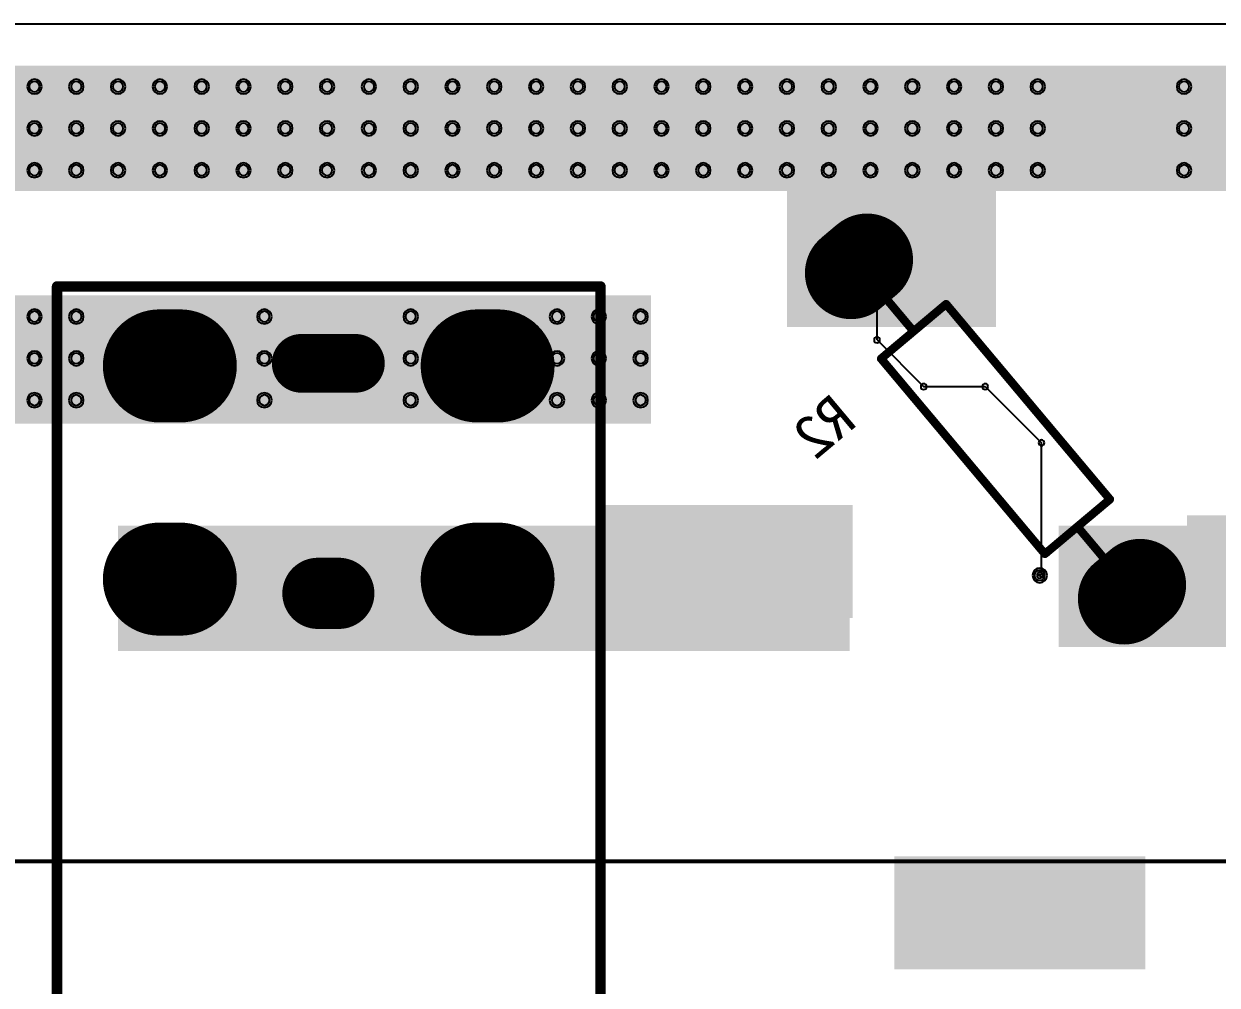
# Model space of a CAD drawing. Header units: inches. Extents: x 32166 to 34772, y 2386 to 4229.
# Drawn here: x 33898.6 to 34021.9, y 3172.7 to 3272.1 of the extents above; entities that cross this region are included whole.
import ezdxf

# ---------------------------------------------------------------- set-up
doc = ezdxf.new("R2010")
doc.units = ezdxf.units.IN
doc.header["$LTSCALE"] = 0.64311
doc.header["$MEASUREMENT"] = 0
for name, color, linetype in [('BOTTOMLAYER', 5, 'CONTINUOUS'), ('BOTTOMOVERLAY', 54, 'CONTINUOUS'), ('BOTTOMPASTE', 16, 'CONTINUOUS'), ('BOTTOMSOLDER', 6, 'CONTINUOUS'), ('KEEPOUTLAYER', 6, 'CONTINUOUS'), ('MULTILAYER', 9, 'CONTINUOUS')]:
    doc.layers.add(name, color=color, linetype=linetype)
doc.styles.get("Standard").update_dxf_attribs({"font": 'txt', "width": 0.8})

msp = doc.modelspace()

# ---------------------------------------------------------------- linework, layer by layer
at = {"layer": 'BOTTOMLAYER'}
for p, q in [((33986.8, 3239.39), (33986.8, 3244.45)), ((33986.8, 3239.39), (33991.62, 3234.57)), ((33991.62, 3234.57), (33997.99, 3234.57)), ((33997.99, 3234.57), (34003.8, 3228.76)), ((34003.8, 3215.24), (34003.8, 3228.76)), ((34003.62, 3215.07), (34003.8, 3215.24)), ((33851.64, 3185.65), (34048.77, 3185.65))]:
    msp.add_line(p, q, dxfattribs=at)
for points, const_width in [([(33985.76, 3247.7), (33984.11, 3246.31)], 8.64), ([(33986.3, 3244.03), (33987.3, 3244.86)], 2.16), ([(33912.64, 3236.71), (33914.8, 3236.71)], 10.8), ([(33945.48, 3236.71), (33947.64, 3236.71)], 10.8), ([(33932.9, 3236.97), (33927.29, 3236.97)], 5.18), ([(33912.64, 3214.68), (33914.8, 3214.68)], 10.8), ([(33945.48, 3214.68), (33947.64, 3214.68)], 10.8), ([(34013.98, 3214.07), (34012.32, 3212.68)], 8.64), ([(33931.18, 3213.21), (33929.02, 3213.21)], 6.48)]:
    msp.add_lwpolyline(points, dxfattribs=dict(at, const_width=const_width))
for points, const_width in [([(33984.38, 3249.35, 1), (33987.15, 3246.04, 1)], 4.32), ([(33982.72, 3247.96, 1), (33985.5, 3244.65, 1)], 4.32), ([(33986.95, 3245.28, 1), (33987.64, 3244.45, 1)], 1.08), ([(33985.96, 3244.44, 1), (33986.65, 3243.62, 1)], 1.08), ([(33915.34, 3236.71, 1), (33909.94, 3236.71, 1)], 5.4), ([(33917.5, 3236.71, 1), (33912.1, 3236.71, 1)], 5.4), ([(33948.18, 3236.71, 1), (33942.78, 3236.71, 1)], 5.4), ([(33950.34, 3236.71, 1), (33944.94, 3236.71, 1)], 5.4), ([(33927.29, 3238.27, 1), (33927.29, 3235.68, 1)], 2.59), ([(33932.9, 3238.27, 1), (33932.9, 3235.68, 1)], 2.59), ([(33915.34, 3214.68, 1), (33909.94, 3214.68, 1)], 5.4), ([(33917.5, 3214.68, 1), (33912.1, 3214.68, 1)], 5.4), ([(33948.18, 3214.68, 1), (33942.78, 3214.68, 1)], 5.4), ([(33950.34, 3214.68, 1), (33944.94, 3214.68, 1)], 5.4), ([(34012.59, 3215.73, 1), (34015.37, 3212.42, 1)], 4.32), ([(33929.02, 3214.83, 1), (33929.02, 3211.59, 1)], 3.24), ([(33931.18, 3214.83, 1), (33931.18, 3211.59, 1)], 3.24), ([(34010.93, 3214.34, 1), (34013.71, 3211.03, 1)], 4.32)]:
    msp.add_lwpolyline(points, format="xyb", close=True, dxfattribs=dict(at, const_width=const_width))
for centre, radius, start, end in [((33899.73, 3265.57), 0.54, 0, 180), ((33899.73, 3265.57), 0.54, 180, 0), ((33904.05, 3265.57), 0.54, 0, 180), ((33904.05, 3265.57), 0.54, 180, 0), ((33908.37, 3265.57), 0.54, 0, 180), ((33908.37, 3265.57), 0.54, 180, 0), ((33912.69, 3265.57), 0.54, 0, 180), ((33912.69, 3265.57), 0.54, 180, 0), ((33917.01, 3265.57), 0.54, 0, 180), ((33917.01, 3265.57), 0.54, 180, 0), ((33921.33, 3265.57), 0.54, 0, 180), ((33921.33, 3265.57), 0.54, 180, 0), ((33925.65, 3265.57), 0.54, 0, 180), ((33925.65, 3265.57), 0.54, 180, 0), ((33929.97, 3265.57), 0.54, 0, 180), ((33929.97, 3265.57), 0.54, 180, 0), ((33934.29, 3265.57), 0.54, 0, 180), ((33934.29, 3265.57), 0.54, 180, 0), ((33938.61, 3265.57), 0.54, 0, 180), ((33938.61, 3265.57), 0.54, 180, 0), ((33942.93, 3265.57), 0.54, 0, 180), ((33942.93, 3265.57), 0.54, 180, 0), ((33947.25, 3265.57), 0.54, 0, 180), ((33947.25, 3265.57), 0.54, 180, 0), ((33951.57, 3265.57), 0.54, 0, 180), ((33951.57, 3265.57), 0.54, 180, 0), ((33955.89, 3265.57), 0.54, 0, 180), ((33955.89, 3265.57), 0.54, 180, 0), ((33960.21, 3265.57), 0.54, 0, 180), ((33960.21, 3265.57), 0.54, 180, 0), ((33964.53, 3265.57), 0.54, 0, 180), ((33964.53, 3265.57), 0.54, 180, 0), ((33968.85, 3265.57), 0.54, 0, 180), ((33968.85, 3265.57), 0.54, 180, 0), ((33973.17, 3265.57), 0.54, 0, 180), ((33973.17, 3265.57), 0.54, 180, 0), ((33977.49, 3265.57), 0.54, 0, 180), ((33977.49, 3265.57), 0.54, 180, 0), ((33981.81, 3265.57), 0.54, 0, 180), ((33981.81, 3265.57), 0.54, 180, 0), ((33986.13, 3265.57), 0.54, 0, 180), ((33986.13, 3265.57), 0.54, 180, 0), ((33990.45, 3265.57), 0.54, 0, 180), ((33990.45, 3265.57), 0.54, 180, 0), ((33994.77, 3265.57), 0.54, 0, 180), ((33994.77, 3265.57), 0.54, 180, 0), ((33999.09, 3265.57), 0.54, 0, 180), ((33999.09, 3265.57), 0.54, 180, 0), ((34003.41, 3265.57), 0.54, 0, 180), ((34003.41, 3265.57), 0.54, 180, 0), ((34018.53, 3265.57), 0.54, 0, 180), ((34018.53, 3265.57), 0.54, 180, 0), ((33899.73, 3261.25), 0.54, 0, 180), ((33904.05, 3261.25), 0.54, 0, 180), ((33908.37, 3261.25), 0.54, 0, 180), ((33912.69, 3261.25), 0.54, 0, 180), ((33917.01, 3261.25), 0.54, 0, 180), ((33921.33, 3261.25), 0.54, 0, 180), ((33925.65, 3261.25), 0.54, 0, 180), ((33929.97, 3261.25), 0.54, 0, 180), ((33934.29, 3261.25), 0.54, 0, 180), ((33938.61, 3261.25), 0.54, 0, 180), ((33942.93, 3261.25), 0.54, 0, 180), ((33947.25, 3261.25), 0.54, 0, 180), ((33951.57, 3261.25), 0.54, 0, 180), ((33955.89, 3261.25), 0.54, 0, 180), ((33960.21, 3261.25), 0.54, 0, 180), ((33964.53, 3261.25), 0.54, 0, 180), ((33968.85, 3261.25), 0.54, 0, 180), ((33973.17, 3261.25), 0.54, 0, 180), ((33977.49, 3261.25), 0.54, 0, 180), ((33981.81, 3261.25), 0.54, 0, 180), ((33986.13, 3261.25), 0.54, 0, 180), ((33990.45, 3261.25), 0.54, 0, 180), ((33994.77, 3261.25), 0.54, 0, 180), ((33999.09, 3261.25), 0.54, 0, 180), ((34003.41, 3261.25), 0.54, 0, 180), ((34018.53, 3261.25), 0.54, 0, 180), ((33899.73, 3261.25), 0.54, 180, 0), ((33904.05, 3261.25), 0.54, 180, 0), ((33908.37, 3261.25), 0.54, 180, 0), ((33912.69, 3261.25), 0.54, 180, 0), ((33917.01, 3261.25), 0.54, 180, 0), ((33921.33, 3261.25), 0.54, 180, 0), ((33925.65, 3261.25), 0.54, 180, 0), ((33929.97, 3261.25), 0.54, 180, 0), ((33934.29, 3261.25), 0.54, 180, 0), ((33938.61, 3261.25), 0.54, 180, 0), ((33942.93, 3261.25), 0.54, 180, 0), ((33947.25, 3261.25), 0.54, 180, 0), ((33951.57, 3261.25), 0.54, 180, 0), ((33955.89, 3261.25), 0.54, 180, 0), ((33960.21, 3261.25), 0.54, 180, 0), ((33964.53, 3261.25), 0.54, 180, 0), ((33968.85, 3261.25), 0.54, 180, 0), ((33973.17, 3261.25), 0.54, 180, 0), ((33977.49, 3261.25), 0.54, 180, 0), ((33981.81, 3261.25), 0.54, 180, 0), ((33986.13, 3261.25), 0.54, 180, 0), ((33990.45, 3261.25), 0.54, 180, 0), ((33994.77, 3261.25), 0.54, 180, 0), ((33999.09, 3261.25), 0.54, 180, 0), ((34003.41, 3261.25), 0.54, 180, 0), ((34018.53, 3261.25), 0.54, 180, 0), ((33899.73, 3256.93), 0.54, 0, 180), ((33899.73, 3256.93), 0.54, 180, 0), ((33904.05, 3256.93), 0.54, 0, 180), ((33904.05, 3256.93), 0.54, 180, 0), ((33908.37, 3256.93), 0.54, 0, 180), ((33908.37, 3256.93), 0.54, 180, 0), ((33912.69, 3256.93), 0.54, 0, 180), ((33912.69, 3256.93), 0.54, 180, 0), ((33917.01, 3256.93), 0.54, 0, 180), ((33917.01, 3256.93), 0.54, 180, 0), ((33921.33, 3256.93), 0.54, 0, 180), ((33921.33, 3256.93), 0.54, 180, 0), ((33925.65, 3256.93), 0.54, 0, 180), ((33925.65, 3256.93), 0.54, 180, 0), ((33929.97, 3256.93), 0.54, 0, 180), ((33929.97, 3256.93), 0.54, 180, 0), ((33934.29, 3256.93), 0.54, 0, 180), ((33934.29, 3256.93), 0.54, 180, 0), ((33938.61, 3256.93), 0.54, 0, 180), ((33938.61, 3256.93), 0.54, 180, 0), ((33942.93, 3256.93), 0.54, 0, 180), ((33942.93, 3256.93), 0.54, 180, 0), ((33947.25, 3256.93), 0.54, 0, 180), ((33947.25, 3256.93), 0.54, 180, 0), ((33951.57, 3256.93), 0.54, 0, 180), ((33951.57, 3256.93), 0.54, 180, 0), ((33955.89, 3256.93), 0.54, 0, 180), ((33955.89, 3256.93), 0.54, 180, 0), ((33960.21, 3256.93), 0.54, 0, 180), ((33960.21, 3256.93), 0.54, 180, 0), ((33964.53, 3256.93), 0.54, 0, 180), ((33964.53, 3256.93), 0.54, 180, 0), ((33968.85, 3256.93), 0.54, 0, 180), ((33968.85, 3256.93), 0.54, 180, 0), ((33973.17, 3256.93), 0.54, 0, 180), ((33973.17, 3256.93), 0.54, 180, 0), ((33977.49, 3256.93), 0.54, 0, 180), ((33977.49, 3256.93), 0.54, 180, 0), ((33981.81, 3256.93), 0.54, 0, 180), ((33981.81, 3256.93), 0.54, 180, 0), ((33986.13, 3256.93), 0.54, 0, 180), ((33986.13, 3256.93), 0.54, 180, 0), ((33990.45, 3256.93), 0.54, 0, 180), ((33990.45, 3256.93), 0.54, 180, 0), ((33994.77, 3256.93), 0.54, 0, 180), ((33994.77, 3256.93), 0.54, 180, 0), ((33999.09, 3256.93), 0.54, 0, 180), ((33999.09, 3256.93), 0.54, 180, 0), ((34003.41, 3256.93), 0.54, 0, 180), ((34003.41, 3256.93), 0.54, 180, 0), ((34018.53, 3256.93), 0.54, 0, 180), ((34018.53, 3256.93), 0.54, 180, 0), ((33986.8, 3244.45), 0.302, 0, 180), ((33986.8, 3244.45), 0.302, 180, 0), ((33899.73, 3241.81), 0.54, 0, 180), ((33904.05, 3241.81), 0.54, 0, 180), ((33923.49, 3241.81), 0.54, 0, 180), ((33938.61, 3241.81), 0.54, 0, 180), ((33953.73, 3241.81), 0.54, 0, 180), ((33958.05, 3241.81), 0.54, 0, 180), ((33962.37, 3241.81), 0.54, 0, 180), ((33899.73, 3241.81), 0.54, 180, 0), ((33904.05, 3241.81), 0.54, 180, 0), ((33923.49, 3241.81), 0.54, 180, 0), ((33938.61, 3241.81), 0.54, 180, 0), ((33953.73, 3241.81), 0.54, 180, 0), ((33958.05, 3241.81), 0.54, 180, 0), ((33962.37, 3241.81), 0.54, 180, 0), ((33986.8, 3239.39), 0.302, 0, 180), ((33986.8, 3239.39), 0.302, 0, 180), ((33986.8, 3239.39), 0.302, 180, 0), ((33986.8, 3239.39), 0.302, 180, 0), ((33899.73, 3237.49), 0.54, 0, 180), ((33899.73, 3237.49), 0.54, 180, 0), ((33904.05, 3237.49), 0.54, 0, 180), ((33904.05, 3237.49), 0.54, 180, 0), ((33923.49, 3237.49), 0.54, 0, 180), ((33923.49, 3237.49), 0.54, 180, 0), ((33938.61, 3237.49), 0.54, 0, 180), ((33938.61, 3237.49), 0.54, 180, 0), ((33953.73, 3237.49), 0.54, 0, 180), ((33953.73, 3237.49), 0.54, 180, 0), ((33958.05, 3237.49), 0.54, 0, 180), ((33958.05, 3237.49), 0.54, 180, 0), ((33962.37, 3237.49), 0.54, 0, 180), ((33962.37, 3237.49), 0.54, 180, 0), ((33991.62, 3234.57), 0.302, 0, 180), ((33991.62, 3234.57), 0.302, 0, 180), ((33991.62, 3234.57), 0.302, 180, 0), ((33991.62, 3234.57), 0.302, 180, 0), ((33997.99, 3234.57), 0.302, 0, 180), ((33997.99, 3234.57), 0.302, 0, 180), ((33997.99, 3234.57), 0.302, 180, 0), ((33997.99, 3234.57), 0.302, 180, 0), ((33899.73, 3233.17), 0.54, 0, 180), ((33904.05, 3233.17), 0.54, 0, 180), ((33923.49, 3233.17), 0.54, 0, 180), ((33938.61, 3233.17), 0.54, 0, 180), ((33953.73, 3233.17), 0.54, 0, 180), ((33958.05, 3233.17), 0.54, 0, 180), ((33962.37, 3233.17), 0.54, 0, 180), ((33899.73, 3233.17), 0.54, 180, 0), ((33904.05, 3233.17), 0.54, 180, 0), ((33923.49, 3233.17), 0.54, 180, 0), ((33938.61, 3233.17), 0.54, 180, 0), ((33953.73, 3233.17), 0.54, 180, 0), ((33958.05, 3233.17), 0.54, 180, 0), ((33962.37, 3233.17), 0.54, 180, 0), ((34003.8, 3228.76), 0.302, 0, 180), ((34003.8, 3228.76), 0.302, 0, 180), ((34003.8, 3228.76), 0.302, 180, 0), ((34003.8, 3228.76), 0.302, 180, 0), ((34003.62, 3215.07), 0.54, 0, 180), ((34003.62, 3215.07), 0.54, 180, 0), ((34003.62, 3215.07), 0.302, 0, 180), ((34003.62, 3215.07), 0.302, 180, 0), ((34003.8, 3215.24), 0.302, 0, 180), ((34003.8, 3215.24), 0.302, 0, 180), ((34003.8, 3215.24), 0.302, 180, 0), ((34003.8, 3215.24), 0.302, 180, 0)]:
    msp.add_arc(centre, radius, start, end, dxfattribs=at)
for points in [[(33618.93, 3254.77), (34058.14, 3254.77), (33618.93, 3267.73), (34058.14, 3267.73)], [(33977.49, 3241.81), (33999.09, 3241.81), (33977.49, 3256.93), (33999.09, 3256.93)], [(33876.92, 3230.75), (33963.45, 3230.75), (33876.92, 3244.01), (33963.45, 3244.01)], [(33983.84, 3221.9), (33958.78, 3221.9), (33983.84, 3211.1), (33958.78, 3211.1)], [(33908.37, 3207.25), (33983.97, 3207.25), (33908.37, 3220.21), (33983.97, 3220.21)], [(34005.87, 3208.03), (34044.45, 3208.03), (34005.87, 3220.21), (34044.45, 3220.21)], [(34044.32, 3220.82), (34019.26, 3220.82), (34044.32, 3212.18), (34019.26, 3212.18)], [(33989.02, 3174.81), (34014.08, 3174.81), (33989.02, 3185.61), (34014.08, 3185.61)]]:
    msp.add_solid(points, dxfattribs=at)
at = {"layer": 'BOTTOMOVERLAY'}
for points, const_width in [([(33902.06, 3244.92), (33958.22, 3244.92)], 1.08), ([(33902.06, 3119.64), (33902.06, 3244.92)], 1.08), ([(33958.22, 3119.64), (33958.22, 3244.92)], 1.08), ([(33987.22, 3237.46), (33993.94, 3243.1)], 0.864), ([(33987.76, 3243.64), (33990.58, 3240.28)], 0.864), ([(33993.94, 3243.1), (34010.87, 3222.92)], 0.864), ([(33987.22, 3237.46), (34004.15, 3217.28)], 0.864), ([(34004.15, 3217.28), (34010.87, 3222.92)], 0.864), ([(34007.51, 3220.1), (34010.33, 3216.74)], 0.864)]:
    msp.add_lwpolyline(points, dxfattribs=dict(at, const_width=const_width))
for points, const_width in [([(33902.33, 3244.92, 1), (33901.79, 3244.92, 1)], 0.54), ([(33902.33, 3244.92, 1), (33901.79, 3244.92, 1)], 0.54), ([(33958.49, 3244.92, 1), (33957.95, 3244.92, 1)], 0.54), ([(33958.49, 3244.92, 1), (33957.95, 3244.92, 1)], 0.54), ([(33987.62, 3243.8, 1), (33987.9, 3243.47, 1)], 0.432), ([(33993.8, 3243.26, 1), (33994.08, 3242.93, 1)], 0.432), ([(33993.8, 3243.26, 1), (33994.08, 3242.93, 1)], 0.432), ([(33990.44, 3240.44, 1), (33990.72, 3240.11, 1)], 0.432), ([(33987.08, 3237.62, 1), (33987.36, 3237.29, 1)], 0.432), ([(33987.08, 3237.62, 1), (33987.36, 3237.29, 1)], 0.432), ([(34010.73, 3223.09, 1), (34011.01, 3222.76, 1)], 0.432), ([(34010.73, 3223.09, 1), (34011.01, 3222.76, 1)], 0.432), ([(34007.37, 3220.27, 1), (34007.65, 3219.94, 1)], 0.432), ([(34004.01, 3217.45, 1), (34004.28, 3217.12, 1)], 0.432), ([(34004.01, 3217.45, 1), (34004.28, 3217.12, 1)], 0.432), ([(34010.19, 3216.91, 1), (34010.47, 3216.58, 1)], 0.432)]:
    msp.add_lwpolyline(points, format="xyb", close=True, dxfattribs=dict(at, const_width=const_width))
at = {"layer": 'BOTTOMPASTE'}
for points, const_width in [([(33985.76, 3247.7), (33984.11, 3246.31)], 8.64), ([(33986.3, 3244.03), (33987.3, 3244.86)], 2.16)]:
    msp.add_lwpolyline(points, dxfattribs=dict(at, const_width=const_width))
for points, const_width in [([(33984.38, 3249.35, 1), (33987.15, 3246.04, 1)], 4.32), ([(33982.72, 3247.96, 1), (33985.5, 3244.65, 1)], 4.32), ([(33986.95, 3245.28, 1), (33987.64, 3244.45, 1)], 1.08), ([(33985.96, 3244.44, 1), (33986.65, 3243.62, 1)], 1.08)]:
    msp.add_lwpolyline(points, format="xyb", close=True, dxfattribs=dict(at, const_width=const_width))
at = {"layer": 'BOTTOMSOLDER'}
msp.add_line((33851.6, 3185.43), (34048.42, 3185.43), dxfattribs=at)
for points, const_width in [([(33985.76, 3247.7), (33984.11, 3246.31)], 9.52), ([(33986.3, 3244.03), (33987.3, 3244.86)], 3.04), ([(33912.64, 3236.71), (33914.8, 3236.71)], 11.68), ([(33945.48, 3236.71), (33947.64, 3236.71)], 11.68), ([(33932.9, 3236.97), (33927.29, 3236.97)], 6.06), ([(33912.64, 3214.68), (33914.8, 3214.68)], 11.68), ([(33945.48, 3214.68), (33947.64, 3214.68)], 11.68), ([(34013.98, 3214.07), (34012.32, 3212.68)], 9.52), ([(33931.18, 3213.21), (33929.02, 3213.21)], 7.36)]:
    msp.add_lwpolyline(points, dxfattribs=dict(at, const_width=const_width))
for points, const_width in [([(33984.24, 3249.52, 1), (33987.29, 3245.87, 1)], 4.76), ([(33982.58, 3248.13, 1), (33985.64, 3244.48, 1)], 4.76), ([(33986.81, 3245.44, 1), (33987.78, 3244.28, 1)], 1.52), ([(33985.81, 3244.61, 1), (33986.79, 3243.45, 1)], 1.52), ([(33915.56, 3236.71, 1), (33909.72, 3236.71, 1)], 5.84), ([(33917.72, 3236.71, 1), (33911.88, 3236.71, 1)], 5.84), ([(33948.4, 3236.71, 1), (33942.56, 3236.71, 1)], 5.84), ([(33950.56, 3236.71, 1), (33944.72, 3236.71, 1)], 5.84), ([(33927.29, 3238.49, 1), (33927.29, 3235.46, 1)], 3.03), ([(33932.9, 3238.49, 1), (33932.9, 3235.46, 1)], 3.03), ([(33915.56, 3214.68, 1), (33909.72, 3214.68, 1)], 5.84), ([(33917.72, 3214.68, 1), (33911.88, 3214.68, 1)], 5.84), ([(33948.4, 3214.68, 1), (33942.56, 3214.68, 1)], 5.84), ([(33950.56, 3214.68, 1), (33944.72, 3214.68, 1)], 5.84), ([(34012.45, 3215.9, 1), (34015.51, 3212.25, 1)], 4.76), ([(34010.79, 3214.51, 1), (34013.85, 3210.86, 1)], 4.76), ([(33929.02, 3215.05, 1), (33929.02, 3211.37, 1)], 3.68), ([(33931.18, 3215.05, 1), (33931.18, 3211.37, 1)], 3.68)]:
    msp.add_lwpolyline(points, format="xyb", close=True, dxfattribs=dict(at, const_width=const_width))
for centre, start, end in [((33899.73, 3265.57), 0, 180), ((33899.73, 3265.57), 180, 0), ((33904.05, 3265.57), 0, 180), ((33904.05, 3265.57), 180, 0), ((33908.37, 3265.57), 0, 180), ((33908.37, 3265.57), 180, 0), ((33912.69, 3265.57), 0, 180), ((33912.69, 3265.57), 180, 0), ((33917.01, 3265.57), 0, 180), ((33917.01, 3265.57), 180, 0), ((33921.33, 3265.57), 0, 180), ((33921.33, 3265.57), 180, 0), ((33925.65, 3265.57), 0, 180), ((33925.65, 3265.57), 180, 0), ((33929.97, 3265.57), 0, 180), ((33929.97, 3265.57), 180, 0), ((33934.29, 3265.57), 0, 180), ((33934.29, 3265.57), 180, 0), ((33938.61, 3265.57), 0, 180), ((33938.61, 3265.57), 180, 0), ((33942.93, 3265.57), 0, 180), ((33942.93, 3265.57), 180, 0), ((33947.25, 3265.57), 0, 180), ((33947.25, 3265.57), 180, 0), ((33951.57, 3265.57), 0, 180), ((33951.57, 3265.57), 180, 0), ((33955.89, 3265.57), 0, 180), ((33955.89, 3265.57), 180, 0), ((33960.21, 3265.57), 0, 180), ((33960.21, 3265.57), 180, 0), ((33964.53, 3265.57), 0, 180), ((33964.53, 3265.57), 180, 0), ((33968.85, 3265.57), 0, 180), ((33968.85, 3265.57), 180, 0), ((33973.17, 3265.57), 0, 180), ((33973.17, 3265.57), 180, 0), ((33977.49, 3265.57), 0, 180), ((33977.49, 3265.57), 180, 0), ((33981.81, 3265.57), 0, 180), ((33981.81, 3265.57), 180, 0), ((33986.13, 3265.57), 0, 180), ((33986.13, 3265.57), 180, 0), ((33990.45, 3265.57), 0, 180), ((33990.45, 3265.57), 180, 0), ((33994.77, 3265.57), 0, 180), ((33994.77, 3265.57), 180, 0), ((33999.09, 3265.57), 0, 180), ((33999.09, 3265.57), 180, 0), ((34003.41, 3265.57), 0, 180), ((34003.41, 3265.57), 180, 0), ((34018.53, 3265.57), 0, 180), ((34018.53, 3265.57), 180, 0), ((33899.73, 3261.25), 0, 180), ((33904.05, 3261.25), 0, 180), ((33908.37, 3261.25), 0, 180), ((33912.69, 3261.25), 0, 180), ((33917.01, 3261.25), 0, 180), ((33921.33, 3261.25), 0, 180), ((33925.65, 3261.25), 0, 180), ((33929.97, 3261.25), 0, 180), ((33934.29, 3261.25), 0, 180), ((33938.61, 3261.25), 0, 180), ((33942.93, 3261.25), 0, 180), ((33947.25, 3261.25), 0, 180), ((33951.57, 3261.25), 0, 180), ((33955.89, 3261.25), 0, 180), ((33960.21, 3261.25), 0, 180), ((33964.53, 3261.25), 0, 180), ((33968.85, 3261.25), 0, 180), ((33973.17, 3261.25), 0, 180), ((33977.49, 3261.25), 0, 180), ((33981.81, 3261.25), 0, 180), ((33986.13, 3261.25), 0, 180), ((33990.45, 3261.25), 0, 180), ((33994.77, 3261.25), 0, 180), ((33999.09, 3261.25), 0, 180), ((34003.41, 3261.25), 0, 180), ((34018.53, 3261.25), 0, 180), ((33899.73, 3261.25), 180, 0), ((33904.05, 3261.25), 180, 0), ((33908.37, 3261.25), 180, 0), ((33912.69, 3261.25), 180, 0), ((33917.01, 3261.25), 180, 0), ((33921.33, 3261.25), 180, 0), ((33925.65, 3261.25), 180, 0), ((33929.97, 3261.25), 180, 0), ((33934.29, 3261.25), 180, 0), ((33938.61, 3261.25), 180, 0), ((33942.93, 3261.25), 180, 0), ((33947.25, 3261.25), 180, 0), ((33951.57, 3261.25), 180, 0), ((33955.89, 3261.25), 180, 0), ((33960.21, 3261.25), 180, 0), ((33964.53, 3261.25), 180, 0), ((33968.85, 3261.25), 180, 0), ((33973.17, 3261.25), 180, 0), ((33977.49, 3261.25), 180, 0), ((33981.81, 3261.25), 180, 0), ((33986.13, 3261.25), 180, 0), ((33990.45, 3261.25), 180, 0), ((33994.77, 3261.25), 180, 0), ((33999.09, 3261.25), 180, 0), ((34003.41, 3261.25), 180, 0), ((34018.53, 3261.25), 180, 0), ((33899.73, 3256.93), 0, 180), ((33899.73, 3256.93), 180, 0), ((33904.05, 3256.93), 0, 180), ((33904.05, 3256.93), 180, 0), ((33908.37, 3256.93), 0, 180), ((33908.37, 3256.93), 180, 0), ((33912.69, 3256.93), 0, 180), ((33912.69, 3256.93), 180, 0), ((33917.01, 3256.93), 0, 180), ((33917.01, 3256.93), 180, 0), ((33921.33, 3256.93), 0, 180), ((33921.33, 3256.93), 180, 0), ((33925.65, 3256.93), 0, 180), ((33925.65, 3256.93), 180, 0), ((33929.97, 3256.93), 0, 180), ((33929.97, 3256.93), 180, 0), ((33934.29, 3256.93), 0, 180), ((33934.29, 3256.93), 180, 0), ((33938.61, 3256.93), 0, 180), ((33938.61, 3256.93), 180, 0), ((33942.93, 3256.93), 0, 180), ((33942.93, 3256.93), 180, 0), ((33947.25, 3256.93), 0, 180), ((33947.25, 3256.93), 180, 0), ((33951.57, 3256.93), 0, 180), ((33951.57, 3256.93), 180, 0), ((33955.89, 3256.93), 0, 180), ((33955.89, 3256.93), 180, 0), ((33960.21, 3256.93), 0, 180), ((33960.21, 3256.93), 180, 0), ((33964.53, 3256.93), 0, 180), ((33964.53, 3256.93), 180, 0), ((33968.85, 3256.93), 0, 180), ((33968.85, 3256.93), 180, 0), ((33973.17, 3256.93), 0, 180), ((33973.17, 3256.93), 180, 0), ((33977.49, 3256.93), 0, 180), ((33977.49, 3256.93), 180, 0), ((33981.81, 3256.93), 0, 180), ((33981.81, 3256.93), 180, 0), ((33986.13, 3256.93), 0, 180), ((33986.13, 3256.93), 180, 0), ((33990.45, 3256.93), 0, 180), ((33990.45, 3256.93), 180, 0), ((33994.77, 3256.93), 0, 180), ((33994.77, 3256.93), 180, 0), ((33999.09, 3256.93), 0, 180), ((33999.09, 3256.93), 180, 0), ((34003.41, 3256.93), 0, 180), ((34003.41, 3256.93), 180, 0), ((34018.53, 3256.93), 0, 180), ((34018.53, 3256.93), 180, 0), ((33899.73, 3241.81), 0, 180), ((33904.05, 3241.81), 0, 180), ((33923.49, 3241.81), 0, 180), ((33938.61, 3241.81), 0, 180), ((33953.73, 3241.81), 0, 180), ((33958.05, 3241.81), 0, 180), ((33962.37, 3241.81), 0, 180), ((33899.73, 3241.81), 180, 0), ((33904.05, 3241.81), 180, 0), ((33923.49, 3241.81), 180, 0), ((33938.61, 3241.81), 180, 0), ((33953.73, 3241.81), 180, 0), ((33958.05, 3241.81), 180, 0), ((33962.37, 3241.81), 180, 0), ((33899.73, 3237.49), 0, 180), ((33899.73, 3237.49), 180, 0), ((33904.05, 3237.49), 0, 180), ((33904.05, 3237.49), 180, 0), ((33923.49, 3237.49), 0, 180), ((33923.49, 3237.49), 180, 0), ((33938.61, 3237.49), 0, 180), ((33938.61, 3237.49), 180, 0), ((33953.73, 3237.49), 0, 180), ((33953.73, 3237.49), 180, 0), ((33958.05, 3237.49), 0, 180), ((33958.05, 3237.49), 180, 0), ((33962.37, 3237.49), 0, 180), ((33962.37, 3237.49), 180, 0), ((33899.73, 3233.17), 0, 180), ((33904.05, 3233.17), 0, 180), ((33923.49, 3233.17), 0, 180), ((33938.61, 3233.17), 0, 180), ((33953.73, 3233.17), 0, 180), ((33958.05, 3233.17), 0, 180), ((33962.37, 3233.17), 0, 180), ((33899.73, 3233.17), 180, 0), ((33904.05, 3233.17), 180, 0), ((33923.49, 3233.17), 180, 0), ((33938.61, 3233.17), 180, 0), ((33953.73, 3233.17), 180, 0), ((33958.05, 3233.17), 180, 0), ((33962.37, 3233.17), 180, 0), ((34003.62, 3215.07), 0, 180), ((34003.62, 3215.07), 180, 0)]:
    msp.add_arc(centre, 0.759, start, end, dxfattribs=at)
for points in [[(33618.93, 3254.77), (34058.1, 3254.77), (33618.93, 3267.73), (34058.1, 3267.73)], [(33977.49, 3240.73), (33999.09, 3240.73), (33977.49, 3256.93), (33999.09, 3256.93)], [(33984.28, 3222.34), (33958.34, 3222.34), (33984.28, 3210.66), (33958.34, 3210.66)], [(34044.76, 3221.26), (34018.82, 3221.26), (34044.76, 3211.74), (34018.82, 3211.74)], [(33908.37, 3207.25), (33983.97, 3207.25), (33908.37, 3220.21), (33983.97, 3220.21)], [(34005.57, 3207.68), (34044.45, 3207.68), (34005.57, 3220.21), (34044.45, 3220.21)], [(33988.58, 3174.37), (34014.52, 3174.37), (33988.58, 3186.05), (34014.52, 3186.05)]]:
    msp.add_solid(points, dxfattribs=at)
at = {"layer": 'KEEPOUTLAYER'}
msp.add_line((32893.17, 3272.05), (34340.37, 3272.05), dxfattribs=at)
at = {"layer": 'MULTILAYER'}
for points, const_width in [([(33912.64, 3236.71), (33914.8, 3236.71)], 10.8), ([(33945.48, 3236.71), (33947.64, 3236.71)], 10.8), ([(33932.9, 3236.97), (33927.29, 3236.97)], 5.18), ([(33912.64, 3214.68), (33914.8, 3214.68)], 10.8), ([(33945.48, 3214.68), (33947.64, 3214.68)], 10.8), ([(34013.98, 3214.07), (34012.32, 3212.68)], 8.64), ([(33931.18, 3213.21), (33929.02, 3213.21)], 6.48)]:
    msp.add_lwpolyline(points, dxfattribs=dict(at, const_width=const_width))
for points, const_width in [([(33915.34, 3236.71, 1), (33909.94, 3236.71, 1)], 5.4), ([(33917.5, 3236.71, 1), (33912.1, 3236.71, 1)], 5.4), ([(33948.18, 3236.71, 1), (33942.78, 3236.71, 1)], 5.4), ([(33950.34, 3236.71, 1), (33944.94, 3236.71, 1)], 5.4), ([(33927.29, 3238.27, 1), (33927.29, 3235.68, 1)], 2.59), ([(33932.9, 3238.27, 1), (33932.9, 3235.68, 1)], 2.59), ([(33915.34, 3214.68, 1), (33909.94, 3214.68, 1)], 5.4), ([(33917.5, 3214.68, 1), (33912.1, 3214.68, 1)], 5.4), ([(33948.18, 3214.68, 1), (33942.78, 3214.68, 1)], 5.4), ([(33950.34, 3214.68, 1), (33944.94, 3214.68, 1)], 5.4), ([(34012.59, 3215.73, 1), (34015.37, 3212.42, 1)], 4.32), ([(33929.02, 3214.83, 1), (33929.02, 3211.59, 1)], 3.24), ([(33931.18, 3214.83, 1), (33931.18, 3211.59, 1)], 3.24), ([(34010.93, 3214.34, 1), (34013.71, 3211.03, 1)], 4.32)]:
    msp.add_lwpolyline(points, format="xyb", close=True, dxfattribs=dict(at, const_width=const_width))
for centre, start, end in [((33899.73, 3265.57), 0, 180), ((33899.73, 3265.57), 180, 0), ((33904.05, 3265.57), 0, 180), ((33904.05, 3265.57), 180, 0), ((33908.37, 3265.57), 0, 180), ((33908.37, 3265.57), 180, 0), ((33912.69, 3265.57), 0, 180), ((33912.69, 3265.57), 180, 0), ((33917.01, 3265.57), 0, 180), ((33917.01, 3265.57), 180, 0), ((33921.33, 3265.57), 0, 180), ((33921.33, 3265.57), 180, 0), ((33925.65, 3265.57), 0, 180), ((33925.65, 3265.57), 180, 0), ((33929.97, 3265.57), 0, 180), ((33929.97, 3265.57), 180, 0), ((33934.29, 3265.57), 0, 180), ((33934.29, 3265.57), 180, 0), ((33938.61, 3265.57), 0, 180), ((33938.61, 3265.57), 180, 0), ((33942.93, 3265.57), 0, 180), ((33942.93, 3265.57), 180, 0), ((33947.25, 3265.57), 0, 180), ((33947.25, 3265.57), 180, 0), ((33951.57, 3265.57), 0, 180), ((33951.57, 3265.57), 180, 0), ((33955.89, 3265.57), 0, 180), ((33955.89, 3265.57), 180, 0), ((33960.21, 3265.57), 0, 180), ((33960.21, 3265.57), 180, 0), ((33964.53, 3265.57), 0, 180), ((33964.53, 3265.57), 180, 0), ((33968.85, 3265.57), 0, 180), ((33968.85, 3265.57), 180, 0), ((33973.17, 3265.57), 0, 180), ((33973.17, 3265.57), 180, 0), ((33977.49, 3265.57), 0, 180), ((33977.49, 3265.57), 180, 0), ((33981.81, 3265.57), 0, 180), ((33981.81, 3265.57), 180, 0), ((33986.13, 3265.57), 0, 180), ((33986.13, 3265.57), 180, 0), ((33990.45, 3265.57), 0, 180), ((33990.45, 3265.57), 180, 0), ((33994.77, 3265.57), 0, 180), ((33994.77, 3265.57), 180, 0), ((33999.09, 3265.57), 0, 180), ((33999.09, 3265.57), 180, 0), ((34003.41, 3265.57), 0, 180), ((34003.41, 3265.57), 180, 0), ((34018.53, 3265.57), 0, 180), ((34018.53, 3265.57), 180, 0), ((33899.73, 3261.25), 0, 180), ((33904.05, 3261.25), 0, 180), ((33908.37, 3261.25), 0, 180), ((33912.69, 3261.25), 0, 180), ((33917.01, 3261.25), 0, 180), ((33921.33, 3261.25), 0, 180), ((33925.65, 3261.25), 0, 180), ((33929.97, 3261.25), 0, 180), ((33934.29, 3261.25), 0, 180), ((33938.61, 3261.25), 0, 180), ((33942.93, 3261.25), 0, 180), ((33947.25, 3261.25), 0, 180), ((33951.57, 3261.25), 0, 180), ((33955.89, 3261.25), 0, 180), ((33960.21, 3261.25), 0, 180), ((33964.53, 3261.25), 0, 180), ((33968.85, 3261.25), 0, 180), ((33973.17, 3261.25), 0, 180), ((33977.49, 3261.25), 0, 180), ((33981.81, 3261.25), 0, 180), ((33986.13, 3261.25), 0, 180), ((33990.45, 3261.25), 0, 180), ((33994.77, 3261.25), 0, 180), ((33999.09, 3261.25), 0, 180), ((34003.41, 3261.25), 0, 180), ((34018.53, 3261.25), 0, 180), ((33899.73, 3261.25), 180, 0), ((33904.05, 3261.25), 180, 0), ((33908.37, 3261.25), 180, 0), ((33912.69, 3261.25), 180, 0), ((33917.01, 3261.25), 180, 0), ((33921.33, 3261.25), 180, 0), ((33925.65, 3261.25), 180, 0), ((33929.97, 3261.25), 180, 0), ((33934.29, 3261.25), 180, 0), ((33938.61, 3261.25), 180, 0), ((33942.93, 3261.25), 180, 0), ((33947.25, 3261.25), 180, 0), ((33951.57, 3261.25), 180, 0), ((33955.89, 3261.25), 180, 0), ((33960.21, 3261.25), 180, 0), ((33964.53, 3261.25), 180, 0), ((33968.85, 3261.25), 180, 0), ((33973.17, 3261.25), 180, 0), ((33977.49, 3261.25), 180, 0), ((33981.81, 3261.25), 180, 0), ((33986.13, 3261.25), 180, 0), ((33990.45, 3261.25), 180, 0), ((33994.77, 3261.25), 180, 0), ((33999.09, 3261.25), 180, 0), ((34003.41, 3261.25), 180, 0), ((34018.53, 3261.25), 180, 0), ((33899.73, 3256.93), 0, 180), ((33899.73, 3256.93), 180, 0), ((33904.05, 3256.93), 0, 180), ((33904.05, 3256.93), 180, 0), ((33908.37, 3256.93), 0, 180), ((33908.37, 3256.93), 180, 0), ((33912.69, 3256.93), 0, 180), ((33912.69, 3256.93), 180, 0), ((33917.01, 3256.93), 0, 180), ((33917.01, 3256.93), 180, 0), ((33921.33, 3256.93), 0, 180), ((33921.33, 3256.93), 180, 0), ((33925.65, 3256.93), 0, 180), ((33925.65, 3256.93), 180, 0), ((33929.97, 3256.93), 0, 180), ((33929.97, 3256.93), 180, 0), ((33934.29, 3256.93), 0, 180), ((33934.29, 3256.93), 180, 0), ((33938.61, 3256.93), 0, 180), ((33938.61, 3256.93), 180, 0), ((33942.93, 3256.93), 0, 180), ((33942.93, 3256.93), 180, 0), ((33947.25, 3256.93), 0, 180), ((33947.25, 3256.93), 180, 0), ((33951.57, 3256.93), 0, 180), ((33951.57, 3256.93), 180, 0), ((33955.89, 3256.93), 0, 180), ((33955.89, 3256.93), 180, 0), ((33960.21, 3256.93), 0, 180), ((33960.21, 3256.93), 180, 0), ((33964.53, 3256.93), 0, 180), ((33964.53, 3256.93), 180, 0), ((33968.85, 3256.93), 0, 180), ((33968.85, 3256.93), 180, 0), ((33973.17, 3256.93), 0, 180), ((33973.17, 3256.93), 180, 0), ((33977.49, 3256.93), 0, 180), ((33977.49, 3256.93), 180, 0), ((33981.81, 3256.93), 0, 180), ((33981.81, 3256.93), 180, 0), ((33986.13, 3256.93), 0, 180), ((33986.13, 3256.93), 180, 0), ((33990.45, 3256.93), 0, 180), ((33990.45, 3256.93), 180, 0), ((33994.77, 3256.93), 0, 180), ((33994.77, 3256.93), 180, 0), ((33999.09, 3256.93), 0, 180), ((33999.09, 3256.93), 180, 0), ((34003.41, 3256.93), 0, 180), ((34003.41, 3256.93), 180, 0), ((34018.53, 3256.93), 0, 180), ((34018.53, 3256.93), 180, 0), ((33899.73, 3241.81), 0, 180), ((33904.05, 3241.81), 0, 180), ((33923.49, 3241.81), 0, 180), ((33938.61, 3241.81), 0, 180), ((33953.73, 3241.81), 0, 180), ((33958.05, 3241.81), 0, 180), ((33962.37, 3241.81), 0, 180), ((33899.73, 3241.81), 180, 0), ((33904.05, 3241.81), 180, 0), ((33923.49, 3241.81), 180, 0), ((33938.61, 3241.81), 180, 0), ((33953.73, 3241.81), 180, 0), ((33958.05, 3241.81), 180, 0), ((33962.37, 3241.81), 180, 0), ((33899.73, 3237.49), 0, 180), ((33899.73, 3237.49), 180, 0), ((33904.05, 3237.49), 0, 180), ((33904.05, 3237.49), 180, 0), ((33923.49, 3237.49), 0, 180), ((33923.49, 3237.49), 180, 0), ((33938.61, 3237.49), 0, 180), ((33938.61, 3237.49), 180, 0), ((33953.73, 3237.49), 0, 180), ((33953.73, 3237.49), 180, 0), ((33958.05, 3237.49), 0, 180), ((33958.05, 3237.49), 180, 0), ((33962.37, 3237.49), 0, 180), ((33962.37, 3237.49), 180, 0), ((33899.73, 3233.17), 0, 180), ((33904.05, 3233.17), 0, 180), ((33923.49, 3233.17), 0, 180), ((33938.61, 3233.17), 0, 180), ((33953.73, 3233.17), 0, 180), ((33958.05, 3233.17), 0, 180), ((33962.37, 3233.17), 0, 180), ((33899.73, 3233.17), 180, 0), ((33904.05, 3233.17), 180, 0), ((33923.49, 3233.17), 180, 0), ((33938.61, 3233.17), 180, 0), ((33953.73, 3233.17), 180, 0), ((33958.05, 3233.17), 180, 0), ((33962.37, 3233.17), 180, 0), ((34003.62, 3215.07), 0, 180), ((34003.62, 3215.07), 180, 0)]:
    msp.add_arc(centre, 0.54, start, end, dxfattribs=at)
for points in [[(33983.84, 3221.9), (33958.78, 3221.9), (33983.84, 3211.1), (33958.78, 3211.1)], [(34044.32, 3220.82), (34019.26, 3220.82), (34044.32, 3212.18), (34019.26, 3212.18)], [(33989.02, 3174.81), (34014.08, 3174.81), (33989.02, 3185.61), (34014.08, 3185.61)]]:
    msp.add_solid(points, dxfattribs=at)

# ---------------------------------------------------------------- texts
at = {"layer": 'BOTTOMOVERLAY', "text_generation_flag": 2}
msp.add_text('R2', height=4.32, rotation=40, dxfattribs=at).set_placement((33984.92, 3230.69))

doc.saveas('drawing.dxf')
